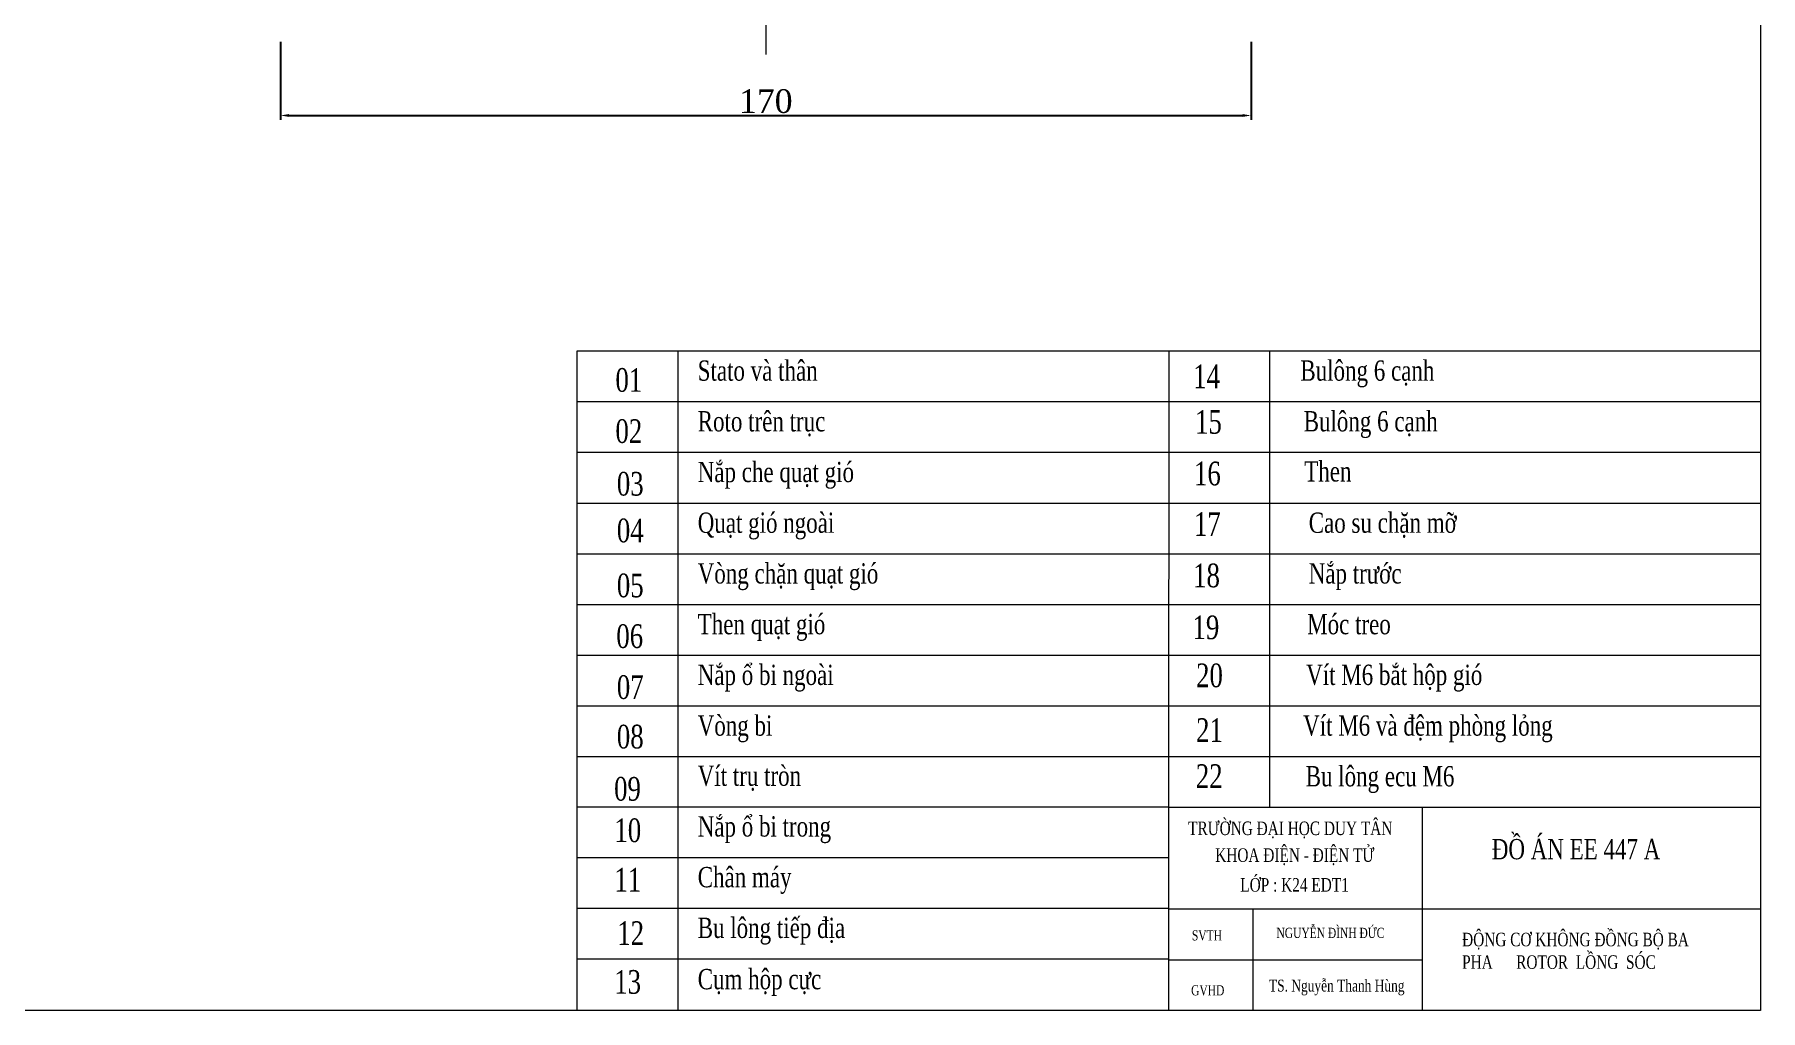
# Model space of a CAD drawing. Header units: inches. Extents: x 0 to 1189, y 0 to 883.
# Drawn here: x 679 to 1189, y 0 to 289 of the extents above; entities that cross this region are included whole.
import ezdxf

# ---------------------------------------------------------------- set-up
doc = ezdxf.new("R2010")
doc.units = ezdxf.units.IN
doc.header["$MEASUREMENT"] = 0
doc.linetypes.add('DASHDOTX2', pattern=[50.8, 25.4, -12.7, 0, -12.7])
doc.layers.add('KICH THUOC', color=7, linetype='Continuous', lineweight=20)
doc.styles.add('ghi chu', font='times.ttf', dxfattribs={"height": 7})
doc.styles.add('P', font='times.ttf', dxfattribs={"width": 0.75})
doc.styles.get("Standard").update_dxf_attribs({"font": 'arial.ttf'})
doc.dimstyles.new('ISO-25', dxfattribs={"dimtxt": 4, "dimasz": 2.5, "dimexe": 1.25, "dimexo": 0.625, "dimtad": 1, "dimtoh": 1, "dimdec": 0, "dimtxsty": 'Standard', "dimcen": 2.5, "dimclrd": 256, "dimclre": 256, "dimadec": 0, "dimazin": 0, "dimtfac": 1, "dimtdec": 0, "dimtmove": 0, "dimatfit": 3, "dimfxl": 1, "dimarcsym": 0})

# ---------------------------------------------------------------- blocks, each defined once
blk = doc.blocks.new('*D14')
at = {"layer": 'Defpoints', "color": 0, "transparency": 16777216}
for p in [(751.46, 287.25), (1038.54, 287.25), (1038.54, 264.87)]:
    blk.add_point(p, dxfattribs=at)
at = {"layer": 'KICH THUOC', "lineweight": -2, "transparency": 16777216}
for p, q in [((751.46, 286.62), (751.46, 263.62)), ((1038.54, 286.62), (1038.54, 263.62)), ((753.96, 264.87), (1036.04, 264.87))]:
    blk.add_line(p, q, dxfattribs=at)
at = {"layer": 'KICH THUOC', "transparency": 16777216}
for points in [[(753.96, 265.29), (753.96, 264.45), (751.46, 264.87)], [(1036.04, 265.29), (1036.04, 264.45), (1038.54, 264.87)]]:
    blk.add_solid(points, dxfattribs=at)
at = {"layer": 'KICH THUOC', "color": 0, "transparency": 16777216, "insert": (895, 269.07), "char_height": 7, "attachment_point": 5, "style": 'ghi chu'}
blk.add_mtext('{\\fTimes New Roman|b0|i0|c186|p18;\\C256;1\\fTimes New Roman|b0|i0|c0|p18;7\\fTimes New Roman|b0|i0|c186|p18;0}', dxfattribs=at)

msp = doc.modelspace()

# ---------------------------------------------------------------- linework, layer by layer
at = {"linetype": 'DASHDOTX2', "lineweight": 15}
msp.add_line((895.02, 449.51), (895.02, 282.92), dxfattribs=at)
at = {"lineweight": 15}
for p, q in [((1014.25, 195.14), (839.16, 195.14)), ((839.16, 195.14), (839.16, 0.13)), ((868.98, 195.14), (868.98, 0.13)), ((1014.25, 195.14), (1014.14, 60.13)), ((1189.22, 195.14), (1014.14, 195.14)), ((1043.95, 195.14), (1043.95, 60.13)), ((1014.25, 180.14), (839.16, 180.14)), ((1189.22, 180.14), (1014.14, 180.14)), ((1014.25, 165.14), (839.16, 165.14)), ((1189.22, 165.14), (1014.14, 165.14)), ((1014.25, 150.14), (839.16, 150.14)), ((1189.22, 150.14), (1014.14, 150.14)), ((1014.25, 135.14), (839.16, 135.14)), ((1189.22, 135.14), (1014.14, 135.14)), ((1014.25, 120.14), (839.16, 120.14)), ((1189.22, 120.14), (1014.14, 120.14)), ((1014.25, 105.14), (839.16, 105.14)), ((1189.22, 105.14), (1014.14, 105.14)), ((1189.22, 105.14), (1014.14, 105.14)), ((1014.25, 90.14), (839.16, 90.14)), ((1189.22, 90.14), (1014.14, 90.14)), ((1014.25, 75.14), (839.16, 75.14)), ((1189.22, 75.14), (1014.14, 75.14)), ((1014.15, 60.31), (839.06, 60.31)), ((1014.15, 60.14), (1014.15, 0.14)), ((1189.15, 60.14), (1014.15, 60.14)), ((1089.15, 60.14), (1089.15, 0.14)), ((1014.15, 45.31), (839.06, 45.31)), ((1014.15, 30.31), (839.06, 30.31)), ((1189.15, 30.14), (1014.15, 30.14)), ((1039.15, 0.14), (1039.15, 30.14)), ((1014.15, 15.31), (839.06, 15.31)), ((1014.21, 15.14), (1089.15, 15.11))]:
    msp.add_line(p, q, dxfattribs=at)
msp.add_lwpolyline([(0.23, 0.13), (0.23, 841.13), (1189.23, 841.13), (1189.23, 0.13), (0.23, 0.13)], close=True, dxfattribs=at)

# ---------------------------------------------------------------- texts
at = {"lineweight": 15, "char_height": 7, "attachment_point": 1, "style": 'P'}
for s, insert, width in [('01', (850.53, 190.14), 13.8912), ('14', (1021.42, 191.21), 10.119), ('02', (850.53, 175.01), 10.7341), ('15', (1021.98, 177.74), 14.6164), ('03', (850.95, 159.44), 11.3989), ('16', (1021.66, 162.47), 16.536), ('04', (850.95, 145.62), 10.5847), ('17', (1021.66, 147.53), 11.8114), ('05', (850.95, 129.36), 11.3989), ('18', (1021.4, 132.31), 18.1108), ('06', (850.79, 114.36), 16.2842), ('19', (1021.23, 116.97), 12.0509), ('20', (1022.28, 102.76), 16.2842), ('07', (850.95, 99.28), 12.2131), ('08', (850.95, 84.64), 13.0273), ('21', (1022.28, 86.57), 11.3989), ('22', (1022.21, 72.96), 10.5847), ('09', (850.14, 69.2), 13.8416), ('10', (850.22, 56.94), 17.0984), ('11', (850.22, 42.31), 13.0273), ('12', (851.08, 26.52), 11.2434), ('13', (850.18, 12.09), 12.9299)]:
    msp.add_mtext(s, dxfattribs=dict(at, insert=insert, width=width))
at = {"lineweight": 15, "attachment_point": 1, "style": 'P'}
for s, width, gutter_width, heights, insert, char_height in [('Stato và thân ', 61.3255, 12.5, [9.53], (874.87, 192.42), 6), ('Bulông 6 cạnh ', 46.7256, 12.5, [10.19], (1053.13, 192.42), 6), ('Roto trên trục ', 49.0789, 12.5, [7.48], (874.87, 177.42), 6), ('Bulông 6 cạnh  ', 45.704, 12.5, [8.06], (1054.11, 177.42), 6), ('Nắp che quạt gió ', 51.838, 12.5, [12.28], (874.87, 162.42), 6), ('Then ', 29.5367, 12.5, [9.32], (1054.28, 162.6), 6), ('Quạt gió ngoài ', 51.838, 12.5, [8.06], (874.87, 147.42), 6), ('Cao su chặn mỡ ', 51.6632, 12.5, [7.63], (1055.6, 147.42), 6), ('Vòng chặn quạt gió ', 56.0809, 12.5, [12.28], (874.87, 132.42), 6), ('Nắp trước  ', 38.6022, 12.5, [12.28], (1055.6, 132.42), 6), ('Then quạt gió', 42.4369, 12.5, [8.06], (874.87, 117.42), 6), ('Móc treo  ', 37.7934, 12.5, [12.28], (1055.15, 117.42), 6), ('Nắp ổ bi ngoài ', 45.9354, 12.5, [12.28], (874.87, 102.42), 6), ('Vít M6 bắt hộp gió', 58.2151, 12.5, [12.28], (1054.85, 102.42), 6), ('Vòng bi  ', 30.3672, 12.5, [8.06], (874.87, 87.42), 6), ('Vít M6 và đệm phòng lỏng ', 78.5236, 12.5, [8.06], (1053.95, 87.42), 6), ('Vít trụ tròn', 35.7892, 12.5, [7.49], (874.87, 72.58), 6), ('Bu lông ecu M6 ', 49.2812, 12.5, [8.06], (1054.7, 72.42), 6), ('Nắp ổ bi trong ', 50.4834, 12.5, [12.28], (874.87, 57.58), 6), ('TRƯỜNG ĐẠI HỌC DUY TÂN ', 66.7967, 0, [6.01], (1019.94, 56.02), 4), ('ĐỒ ÁN EE 447 A ', 69.3907, 12.5, [9.37], (1109.76, 50.86), 6), ('KHOA ĐIỆN - ĐIỆN TỬ', 66.7967, 0, [6.01], (1027.95, 48.1), 4), ('Chân máy ', 40.8627, 12.5, [12.28], (874.87, 42.58), 6), ('\\pxi3.39542;LỚP : K24 EDT1 ', 57.1936, 12.5, [5.36], (1021.78, 39.29), 4), ('Bu lông tiếp địa ', 51.7375, 12.5, [12.28], (874.87, 27.58), 6), ('NGUYỄN ĐÌNH ĐỨC', 41.966, 12.5, [3.07], (1046.07, 24.59), 3), ('SVTH', 13.0691, 12.5, [3.07], (1021.05, 23.85), 3), ('\\pxqc;\\P\\pql;ĐỘNG CƠ KHÔNG ĐỒNG BỘ BA PHA ^IROTOR  LỒNG  SÓC', 75.9553, 0, [27.47], (1100.97, 29.79), 4), ('Cụm hộp cực ', 41.0376, 12.5, [12.28], (874.87, 12.41), 6), ('GVHD', 13.0691, 12.5, [3.07], (1020.82, 7.6), 3), ('TS. Nguyễn Thanh Hùng', 39.1856, 0, [3.07], (1043.85, 9.24), 3.5)]:
    msp.add_mtext_dynamic_manual_height_columns(s, width=width, gutter_width=gutter_width, heights=heights, dxfattribs=dict(at, insert=insert, char_height=char_height))

# ---------------------------------------------------------------- dimensions: what is measured, and where the dimension line sits
at = {"layer": 'KICH THUOC', "color": 2}
dim = msp.add_linear_dim(base=(1038.54, 264.87), p1=(751.46, 287.25), p2=(1038.54, 287.25), text='{\\fTimes New Roman|b0|i0|c186|p18;\\C256;1\\fTimes New Roman|b0|i0|c0|p18;7\\fTimes New Roman|b0|i0|c186|p18;0}', dimstyle='ISO-25', override={"dimtxsty": 'ghi chu'}, dxfattribs=at)
dim.commit()
dim.dimension.update_dxf_attribs({"geometry": '*D14', "text_midpoint": (895, 269.07)})

doc.saveas('drawing.dxf')
